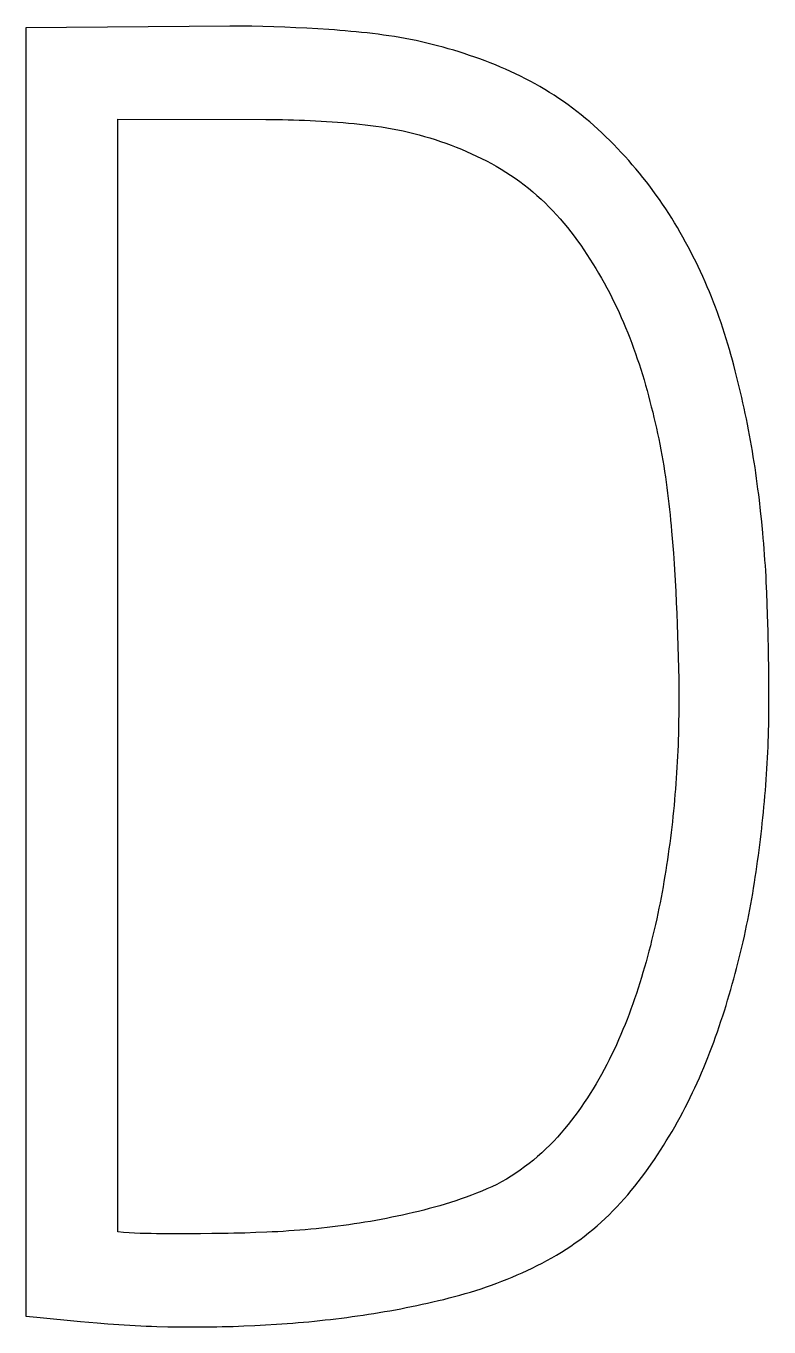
# Model space of a CAD drawing. Extents: x 0 to 420, y 0 to 297.
# Drawn here: x 134.585 to 135.733, y 195.889 to 197.9 of the extents above; entities that cross this region are included whole.
import ezdxf

# ---------------------------------------------------------------- set-up
doc = ezdxf.new("R2010")
doc.units = 0
doc.header["$LTSCALE"] = 23.1
doc.layers.add('10500_FRONT_LABELING', color=7, linetype='CONTINUOUS')

msp = doc.modelspace()

# ---------------------------------------------------------------- linework, layer by layer
at = {"layer": '10500_FRONT_LABELING', "color": 7, "linetype": 'CONTINUOUS'}
for p, q in [((134.9508, 197.8989), (134.9338, 197.8994)), ((134.9678, 197.8984), (134.9508, 197.8989)), ((134.9848, 197.8978), (134.9678, 197.8984)), ((135.0018, 197.897), (134.9848, 197.8978)), ((135.0188, 197.8962), (135.0018, 197.897)), ((134.5845, 197.8969), (134.5845, 195.9052)), ((135.0357, 197.8952), (135.0188, 197.8962)), ((134.7267, 196.0356), (134.7267, 197.7555)), ((135.7201, 197.1501), (135.7182, 197.1669)), ((135.7218, 197.1333), (135.7201, 197.1501)), ((135.5826, 197.1188), (135.584, 197.1019)), ((135.584, 197.1019), (135.5853, 197.085)), ((135.587, 197.0596), (135.588, 197.0427)), ((135.588, 197.0427), (135.5889, 197.0257)), ((135.7297, 197.0234), (135.7289, 197.0404)), ((135.5889, 197.0257), (135.5897, 197.0088)), ((135.7304, 197.0064), (135.7297, 197.0234)), ((135.5897, 197.0088), (135.5905, 196.9918)), ((135.7309, 196.9894), (135.7304, 197.0064)), ((135.5905, 196.9918), (135.5912, 196.9749)), ((135.5912, 196.9749), (135.5919, 196.9579)), ((135.7316, 196.9639), (135.7309, 196.9894)), ((135.5919, 196.9579), (135.5924, 196.9409)), ((135.7323, 196.9299), (135.7316, 196.9639)), ((135.5924, 196.9409), (135.5929, 196.9239)), ((135.5929, 196.9239), (135.5933, 196.9069)), ((135.7328, 196.9044), (135.7323, 196.9299)), ((135.5933, 196.9069), (135.5935, 196.8899)), ((135.733, 196.8874), (135.7328, 196.9044)), ((135.5935, 196.8899), (135.5937, 196.8729)), ((135.5937, 196.8729), (135.5937, 196.8559)), ((135.7331, 196.8703), (135.733, 196.8874)), ((135.5937, 196.8559), (135.5936, 196.8388)), ((134.8545, 196.0328), (134.7949, 196.0328)), ((134.8716, 196.0329), (134.8545, 196.0328)), ((134.8886, 196.0331), (134.8716, 196.0329)), ((134.9398, 196.0344), (134.9227, 196.0338)), ((134.9568, 196.0351), (134.9398, 196.0344)), ((134.5845, 195.9052), (134.6014, 195.9036)), ((134.6014, 195.9036), (134.669, 195.8972)), ((134.669, 195.8972), (134.6943, 195.8949)), ((134.6943, 195.8949), (134.7112, 195.8935)), ((134.8291, 195.8887), (134.8459, 195.8886)), ((134.9214, 195.8902), (134.9382, 195.8909)), ((134.9382, 195.8909), (134.955, 195.8918)), ((134.955, 195.8918), (134.9717, 195.8928))]:
    msp.add_line(p, q, dxfattribs=at)
for points in [[(134.9338, 197.8994), (134.9253, 197.8995), (134.9168, 197.8997), (134.9083, 197.8997), (134.8997, 197.8997), (134.5845, 197.8969)], [(135.7182, 197.1669), (135.7172, 197.1753), (135.7161, 197.1837), (135.715, 197.1921), (135.7139, 197.2005), (135.7127, 197.2089), (135.7115, 197.2173), (135.7102, 197.2256), (135.7089, 197.234), (135.7075, 197.2424), (135.7061, 197.2507), (135.7047, 197.2591), (135.7031, 197.2674), (135.7015, 197.2757), (135.6999, 197.284), (135.6982, 197.2924), (135.6965, 197.3007), (135.6947, 197.309), (135.6929, 197.3173), (135.691, 197.3256), (135.6891, 197.3339), (135.6871, 197.3421), (135.6851, 197.3504), (135.6831, 197.3587), (135.681, 197.3669), (135.6788, 197.3752), (135.6766, 197.3834), (135.6743, 197.3917), (135.6719, 197.3999), (135.6695, 197.4081), (135.667, 197.4164), (135.6644, 197.4245), (135.6618, 197.4327), (135.659, 197.4409), (135.6562, 197.449), (135.6533, 197.457), (135.6503, 197.465), (135.6473, 197.473), (135.6441, 197.481), (135.6409, 197.4889), (135.6376, 197.4967), (135.6342, 197.5045), (135.6307, 197.5123), (135.6272, 197.5201), (135.6236, 197.5278), (135.6198, 197.5355), (135.6161, 197.5431), (135.6122, 197.5507), (135.6083, 197.5583), (135.6042, 197.5658), (135.6001, 197.5733), (135.5959, 197.5807), (135.5916, 197.5881), (135.5872, 197.5954), (135.5827, 197.6028), (135.5782, 197.61), (135.5735, 197.6172), (135.5687, 197.6244), (135.5638, 197.6315), (135.5589, 197.6385), (135.5538, 197.6454), (135.5487, 197.6523), (135.5435, 197.659), (135.5382, 197.6657), (135.5328, 197.6723), (135.5274, 197.6789), (135.5218, 197.6853), (135.5162, 197.6917), (135.5106, 197.698), (135.5048, 197.7043), (135.499, 197.7105), (135.4931, 197.7166), (135.4871, 197.7226), (135.4811, 197.7286), (135.4749, 197.7344), (135.4687, 197.7402), (135.4624, 197.7459), (135.456, 197.7515), (135.4494, 197.757), (135.4428, 197.7624), (135.4361, 197.7677), (135.4293, 197.7729), (135.4224, 197.778), (135.4153, 197.783), (135.4082, 197.7879), (135.401, 197.7926), (135.3937, 197.7972), (135.3864, 197.8017), (135.379, 197.806), (135.3716, 197.8102), (135.3641, 197.8143), (135.3565, 197.8183), (135.3489, 197.8221), (135.3413, 197.8258), (135.3335, 197.8294), (135.3258, 197.8329), (135.318, 197.8363), (135.3101, 197.8395), (135.3022, 197.8427), (135.2942, 197.8458), (135.2863, 197.8488), (135.2782, 197.8516), (135.2702, 197.8544), (135.262, 197.8571), (135.2539, 197.8598), (135.2457, 197.8623), (135.2374, 197.8647), (135.2292, 197.8671), (135.2209, 197.8693), (135.2125, 197.8714), (135.2042, 197.8734), (135.1959, 197.8753), (135.1875, 197.8771), (135.1791, 197.8788), (135.1708, 197.8804), (135.1624, 197.8819), (135.154, 197.8833), (135.1456, 197.8846), (135.1372, 197.8858), (135.1288, 197.8869), (135.1203, 197.888), (135.1119, 197.889), (135.1034, 197.8899), (135.095, 197.8907), (135.0865, 197.8915), (135.0781, 197.8922), (135.0696, 197.8929), (135.0612, 197.8936), (135.0527, 197.8942), (135.0357, 197.8952)], [(134.7267, 197.7555), (134.9555, 197.7554), (134.9641, 197.7554), (134.9726, 197.7552), (134.9811, 197.7551), (134.9897, 197.7549), (134.9982, 197.7546), (135.0067, 197.7543), (135.0152, 197.754), (135.0237, 197.7536), (135.0322, 197.7532), (135.0407, 197.7527), (135.0492, 197.7522), (135.0577, 197.7516), (135.0662, 197.751), (135.0747, 197.7504), (135.0832, 197.7496), (135.0917, 197.7488), (135.1001, 197.748), (135.1086, 197.747), (135.117, 197.746), (135.1255, 197.7449), (135.1339, 197.7437), (135.1423, 197.7423), (135.1507, 197.7409), (135.1591, 197.7393), (135.1674, 197.7376), (135.1758, 197.7357), (135.1841, 197.7337), (135.1925, 197.7315), (135.2008, 197.7291), (135.209, 197.7267), (135.2173, 197.7241), (135.2254, 197.7213), (135.2336, 197.7185), (135.2416, 197.7155), (135.2496, 197.7124), (135.2576, 197.7092), (135.2655, 197.7059), (135.2733, 197.7024), (135.2811, 197.6988), (135.2888, 197.6951), (135.2964, 197.6912), (135.304, 197.6871), (135.3115, 197.6829), (135.3189, 197.6785), (135.3262, 197.674), (135.3335, 197.6693), (135.3406, 197.6644), (135.3477, 197.6594), (135.3546, 197.6542), (135.3613, 197.6489), (135.3679, 197.6434), (135.3744, 197.6378), (135.3807, 197.6321), (135.3869, 197.6262), (135.393, 197.6202), (135.3989, 197.6141), (135.4047, 197.6079), (135.4104, 197.6015), (135.4159, 197.595), (135.4214, 197.5884), (135.4267, 197.5817), (135.4319, 197.5748), (135.437, 197.5679), (135.442, 197.5609), (135.4469, 197.5538), (135.4517, 197.5466), (135.4564, 197.5394), (135.461, 197.5321), (135.4654, 197.5248), (135.4698, 197.5175), (135.4741, 197.5101), (135.4783, 197.5026), (135.4824, 197.4951), (135.4863, 197.4876), (135.4902, 197.48), (135.494, 197.4723), (135.4977, 197.4647), (135.5013, 197.4569), (135.5048, 197.4492), (135.5082, 197.4413), (135.5115, 197.4335), (135.5148, 197.4256), (135.5179, 197.4176), (135.5209, 197.4096), (135.5239, 197.4016), (135.5267, 197.3935), (135.5295, 197.3854), (135.5322, 197.3773), (135.5349, 197.3691), (135.5374, 197.3609), (135.5399, 197.3526), (135.5423, 197.3444), (135.5447, 197.3361), (135.5469, 197.3278), (135.5491, 197.3195), (135.5512, 197.3113), (135.5533, 197.303), (135.5553, 197.2947), (135.5572, 197.2864), (135.5591, 197.278), (135.5609, 197.2697), (135.5626, 197.2614), (135.5643, 197.2531), (135.5659, 197.2447), (135.5674, 197.2364), (135.5689, 197.228), (135.5703, 197.2196), (135.5716, 197.2113), (135.5729, 197.2029), (135.5741, 197.1945), (135.5753, 197.1861), (135.5763, 197.1777), (135.5774, 197.1693), (135.5784, 197.1609), (135.5793, 197.1525), (135.5802, 197.1441), (135.581, 197.1356), (135.5818, 197.1272), (135.5826, 197.1188)], [(135.7289, 197.0404), (135.7285, 197.0488), (135.728, 197.0573), (135.7275, 197.0658), (135.7269, 197.0742), (135.7263, 197.0827), (135.7256, 197.0911), (135.725, 197.0996), (135.7242, 197.108), (135.7235, 197.1164), (135.7218, 197.1333)], [(135.5853, 197.085), (135.5864, 197.0681), (135.587, 197.0596)], [(135.7299, 196.7516), (135.7304, 196.7601), (135.7308, 196.7685), (135.7312, 196.777), (135.7316, 196.7854), (135.7319, 196.7939), (135.7322, 196.8024), (135.7325, 196.8109), (135.7327, 196.8193), (135.7328, 196.8278), (135.733, 196.8363), (135.733, 196.8448), (135.7331, 196.8533), (135.7331, 196.8703)], [(135.5936, 196.8388), (135.5934, 196.8218), (135.5932, 196.8133), (135.593, 196.8048), (135.5928, 196.7963), (135.5925, 196.7878), (135.5921, 196.7794), (135.5917, 196.7709), (135.5913, 196.7624), (135.5908, 196.754), (135.5903, 196.7455), (135.5897, 196.737), (135.5891, 196.7286), (135.5885, 196.7202), (135.5878, 196.7117), (135.587, 196.7033), (135.5863, 196.6949), (135.5854, 196.6865), (135.5846, 196.678), (135.5837, 196.6696), (135.5827, 196.6612), (135.5817, 196.6528), (135.5807, 196.6444), (135.5796, 196.636), (135.5785, 196.6277), (135.5774, 196.6193), (135.5761, 196.6109), (135.5749, 196.6025), (135.5736, 196.5942), (135.5722, 196.5858), (135.5708, 196.5775), (135.5694, 196.5692), (135.5679, 196.5608), (135.5663, 196.5525), (135.5647, 196.5442), (135.563, 196.5359), (135.5613, 196.5276), (135.5595, 196.5193), (135.5576, 196.511), (135.5557, 196.5027), (135.5538, 196.4944), (135.5517, 196.4861), (135.5497, 196.4779), (135.5475, 196.4696), (135.5453, 196.4614), (135.543, 196.4532)], [(134.9717, 195.8928), (134.9801, 195.8934), (134.9885, 195.894), (134.9969, 195.8947), (135.0052, 195.8953), (135.0136, 195.8961), (135.022, 195.8968), (135.0303, 195.8977), (135.0387, 195.8985), (135.047, 195.8994), (135.0554, 195.9004), (135.0637, 195.9014), (135.0721, 195.9024), (135.0804, 195.9035), (135.0888, 195.9046), (135.0971, 195.9058), (135.1055, 195.907), (135.1138, 195.9082), (135.1222, 195.9096), (135.1305, 195.9109), (135.1388, 195.9123), (135.1472, 195.9138), (135.1555, 195.9153), (135.1638, 195.9169), (135.1721, 195.9185), (135.1805, 195.9202), (135.1888, 195.9219), (135.1971, 195.9237), (135.2054, 195.9255), (135.2137, 195.9274), (135.222, 195.9293), (135.2303, 195.9313), (135.2386, 195.9334), (135.2469, 195.9356), (135.2552, 195.9378), (135.2635, 195.9402), (135.2717, 195.9426), (135.2799, 195.9451), (135.2881, 195.9478), (135.2962, 195.9505), (135.3043, 195.9533), (135.3123, 195.9562), (135.3203, 195.9593), (135.3282, 195.9624), (135.3361, 195.9657), (135.3439, 195.969), (135.3517, 195.9725), (135.3595, 195.976), (135.3672, 195.9797), (135.3748, 195.9834), (135.3824, 195.9873), (135.3899, 195.9914), (135.3974, 195.9955), (135.4048, 195.9998), (135.4122, 196.0043), (135.4195, 196.0089), (135.4267, 196.0136), (135.4337, 196.0185), (135.4407, 196.0235), (135.4475, 196.0287), (135.4542, 196.034), (135.4608, 196.0394), (135.4673, 196.0449), (135.4736, 196.0505), (135.4798, 196.0563), (135.4859, 196.0621), (135.4919, 196.0681), (135.4978, 196.0742), (135.5036, 196.0804), (135.5092, 196.0867), (135.5148, 196.0931), (135.5203, 196.0996), (135.5256, 196.1061), (135.5309, 196.1128), (135.5361, 196.1196), (135.5412, 196.1264), (135.5462, 196.1334), (135.5511, 196.1404), (135.556, 196.1475), (135.5607, 196.1546), (135.5654, 196.1618), (135.57, 196.169), (135.5744, 196.1762), (135.5788, 196.1835), (135.5832, 196.1909), (135.5874, 196.1982), (135.5916, 196.2056), (135.5956, 196.2131), (135.5997, 196.2206), (135.6036, 196.2281), (135.6074, 196.2356), (135.6112, 196.2432), (135.6149, 196.2509), (135.6185, 196.2585), (135.622, 196.2662), (135.6255, 196.274), (135.6288, 196.2817), (135.6322, 196.2895), (135.6354, 196.2974), (135.6386, 196.3053), (135.6417, 196.3132), (135.6447, 196.3211), (135.6476, 196.3291), (135.6505, 196.3371), (135.6534, 196.3451), (135.6562, 196.3532), (135.6589, 196.3612), (135.6616, 196.3694), (135.6642, 196.3775), (135.6667, 196.3856), (135.6692, 196.3938), (135.6717, 196.402), (135.6741, 196.4102), (135.6764, 196.4184), (135.6787, 196.4266), (135.6809, 196.4348), (135.6831, 196.443), (135.6852, 196.4512), (135.6872, 196.4595), (135.6893, 196.4677), (135.6912, 196.476), (135.6931, 196.4842), (135.695, 196.4925), (135.6968, 196.5008), (135.6985, 196.509), (135.7002, 196.5173), (135.7019, 196.5256), (135.7035, 196.5339), (135.705, 196.5422), (135.7065, 196.5505), (135.7079, 196.5588), (135.7093, 196.5672), (135.7107, 196.5755), (135.712, 196.5838), (135.7132, 196.5922), (135.7145, 196.6005), (135.7156, 196.6089), (135.7168, 196.6172), (135.7179, 196.6256), (135.7189, 196.634), (135.72, 196.6423), (135.721, 196.6507), (135.7219, 196.6591), (135.7228, 196.6675), (135.7237, 196.6759), (135.7245, 196.6843), (135.7253, 196.6927), (135.7261, 196.7011), (135.7268, 196.7095), (135.7275, 196.7179), (135.7282, 196.7263), (135.7288, 196.7348), (135.7293, 196.7432), (135.7299, 196.7516)], [(135.543, 196.4532), (135.5407, 196.4449), (135.5383, 196.4367), (135.5359, 196.4286), (135.5334, 196.4204), (135.5308, 196.4123), (135.5281, 196.4042), (135.5254, 196.3961), (135.5226, 196.3881), (135.5197, 196.38), (135.5168, 196.3721), (135.5137, 196.3641), (135.5106, 196.3562), (135.5074, 196.3483), (135.5041, 196.3405), (135.5007, 196.3327), (135.4972, 196.3249), (135.4936, 196.3171), (135.4899, 196.3094), (135.4861, 196.3018), (135.4823, 196.2942), (135.4783, 196.2866), (135.4742, 196.2791), (135.47, 196.2716), (135.4657, 196.2643), (135.4613, 196.257), (135.4569, 196.2497), (135.4523, 196.2426), (135.4476, 196.2355), (135.4428, 196.2285), (135.438, 196.2216), (135.433, 196.2148), (135.4278, 196.2081), (135.4226, 196.2014), (135.4172, 196.1949), (135.4117, 196.1885), (135.4061, 196.1821), (135.4003, 196.1759), (135.3944, 196.1698), (135.3883, 196.1638), (135.382, 196.158), (135.3755, 196.1523), (135.3689, 196.1467), (135.3622, 196.1413), (135.3554, 196.1361), (135.3485, 196.1311), (135.3415, 196.1263), (135.3344, 196.1217), (135.3271, 196.1173), (135.3197, 196.1131), (135.3123, 196.1091), (135.3046, 196.1054), (135.2969, 196.1019), (135.2891, 196.0985), (135.2811, 196.0954), (135.2731, 196.0923), (135.265, 196.0894), (135.257, 196.0865), (135.2488, 196.0837), (135.2407, 196.0811), (135.2325, 196.0785), (135.2244, 196.0761), (135.2162, 196.0737), (135.208, 196.0715), (135.1997, 196.0694), (135.1915, 196.0673), (135.1833, 196.0654), (135.175, 196.0635), (135.1667, 196.0616), (135.1584, 196.0599), (135.1501, 196.0582), (135.1418, 196.0565), (135.1335, 196.0549), (135.1252, 196.0534), (135.1169, 196.0519), (135.1085, 196.0505), (135.1002, 196.0492), (135.0918, 196.0479), (135.0834, 196.0467), (135.0751, 196.0455), (135.0667, 196.0444), (135.0583, 196.0434), (135.0499, 196.0424), (135.0415, 196.0414), (135.033, 196.0405), (135.0246, 196.0397), (135.0161, 196.0389), (135.0077, 196.0382), (134.9992, 196.0376), (134.9908, 196.037), (134.9823, 196.0364), (134.9738, 196.0359), (134.9653, 196.0355), (134.9568, 196.0351)], [(134.7949, 196.0328), (134.7864, 196.0328), (134.7778, 196.0329), (134.7693, 196.033), (134.7608, 196.0333), (134.7523, 196.0336), (134.7438, 196.0341), (134.7352, 196.0348), (134.7267, 196.0356)], [(134.9227, 196.0338), (134.9057, 196.0334), (134.8971, 196.0332), (134.8886, 196.0331)], [(134.7112, 195.8935), (134.7196, 195.8928), (134.7281, 195.8922), (134.7365, 195.8917), (134.7449, 195.8912), (134.7533, 195.8907), (134.7618, 195.8904), (134.7702, 195.89), (134.7786, 195.8897), (134.787, 195.8895), (134.8038, 195.889)], [(134.8038, 195.889), (134.8123, 195.8889), (134.8291, 195.8887)], [(134.8459, 195.8886), (134.8543, 195.8886), (134.8627, 195.8887), (134.8711, 195.8888), (134.8795, 195.8889), (134.8879, 195.8891), (134.8963, 195.8893), (134.9047, 195.8895), (134.9214, 195.8902)]]:
    msp.add_lwpolyline(points, dxfattribs=at)

doc.saveas('drawing.dxf')
